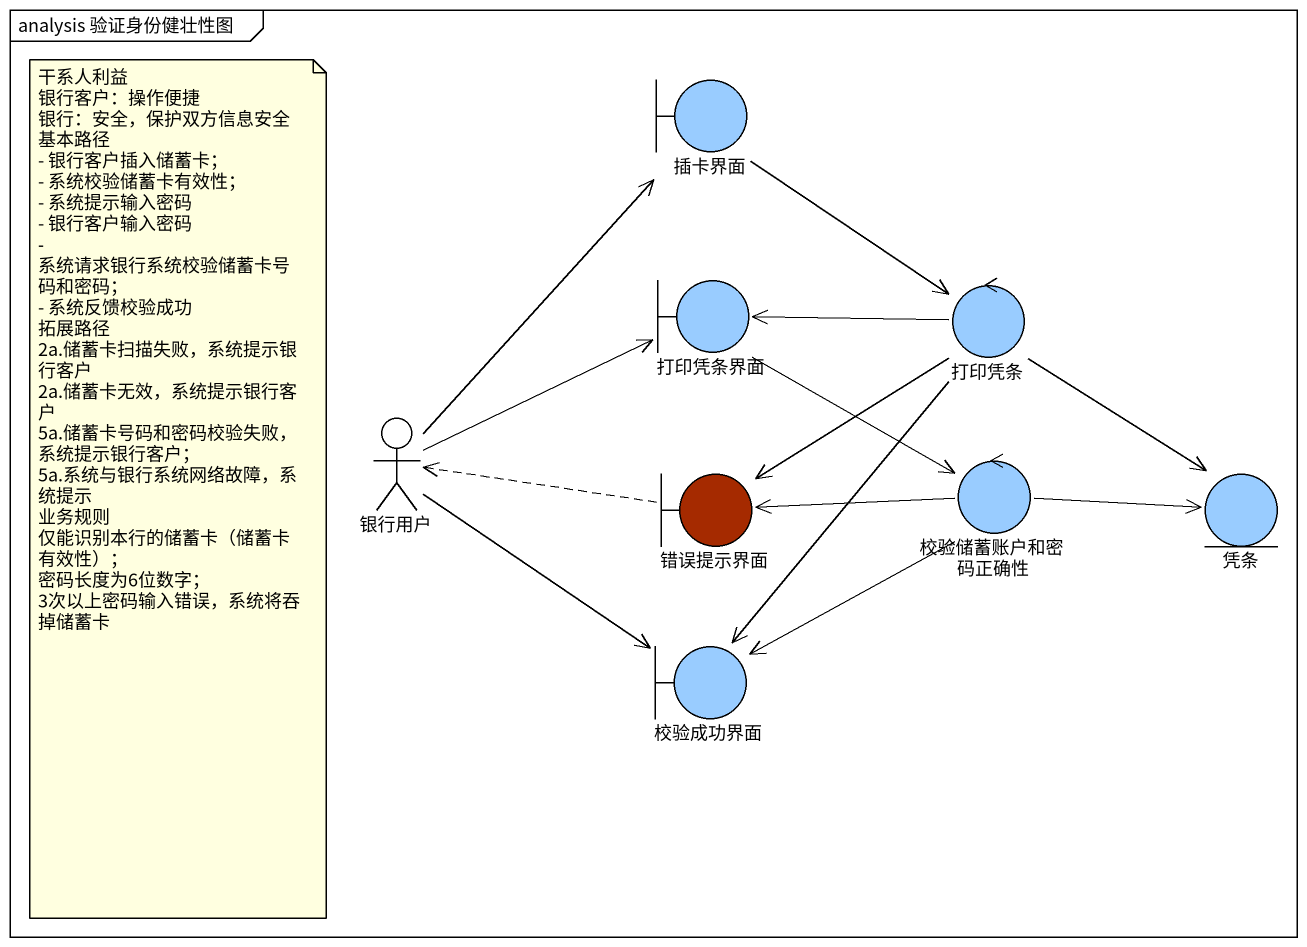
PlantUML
@startuml
mainframe analysis 验证身份健壮性图
boundary 插卡界面 #99CCFF
boundary 打印凭条界面 #99CCFF
control 打印凭条 #99CCFF
actor 银行用户
boundary 错误提示界面 #A52A00
control 校验储蓄账户和密码正确性 #99CCFF
entity 凭条 #99CCFF
boundary 校验成功界面 #99CCFF
插卡界面 --> 打印凭条
打印凭条界面 --> 校验储蓄账户和密码正确性
打印凭条 -left-> 打印凭条界面
打印凭条 --> 错误提示界面
打印凭条 --> 凭条
打印凭条 --> 校验成功界面
银行用户 -up-> 插卡界面
银行用户 -right-> 打印凭条界面
银行用户 --> 校验成功界面
错误提示界面 .left.> 银行用户
校验储蓄账户和密码正确性 -left-> 错误提示界面
校验储蓄账户和密码正确性 -right-> 凭条
校验储蓄账户和密码正确性 --> 校验成功界面
note as N1
  干系人利益
  银行客户：操作便捷
  银行：安全，保护双方信息安全
  基本路径
  - 银行客户插入储蓄卡；
  - 系统校验储蓄卡有效性；
  - 系统提示输入密码
  - 银行客户输入密码
  - 系统请求银行系统校验储蓄卡号码和密码；
  - 系统反馈校验成功
  拓展路径
  2a.储蓄卡扫描失败，系统提示银行客户
  2a.储蓄卡无效，系统提示银行客户
  5a.储蓄卡号码和密码校验失败，系统提示银行客户；
  5a.系统与银行系统网络故障，系统提示
  业务规则
  仅能识别本行的储蓄卡（储蓄卡有效性）；
  密码长度为6位数字；
  3次以上密码输入错误，系统将吞掉储蓄卡
end note
@enduml
